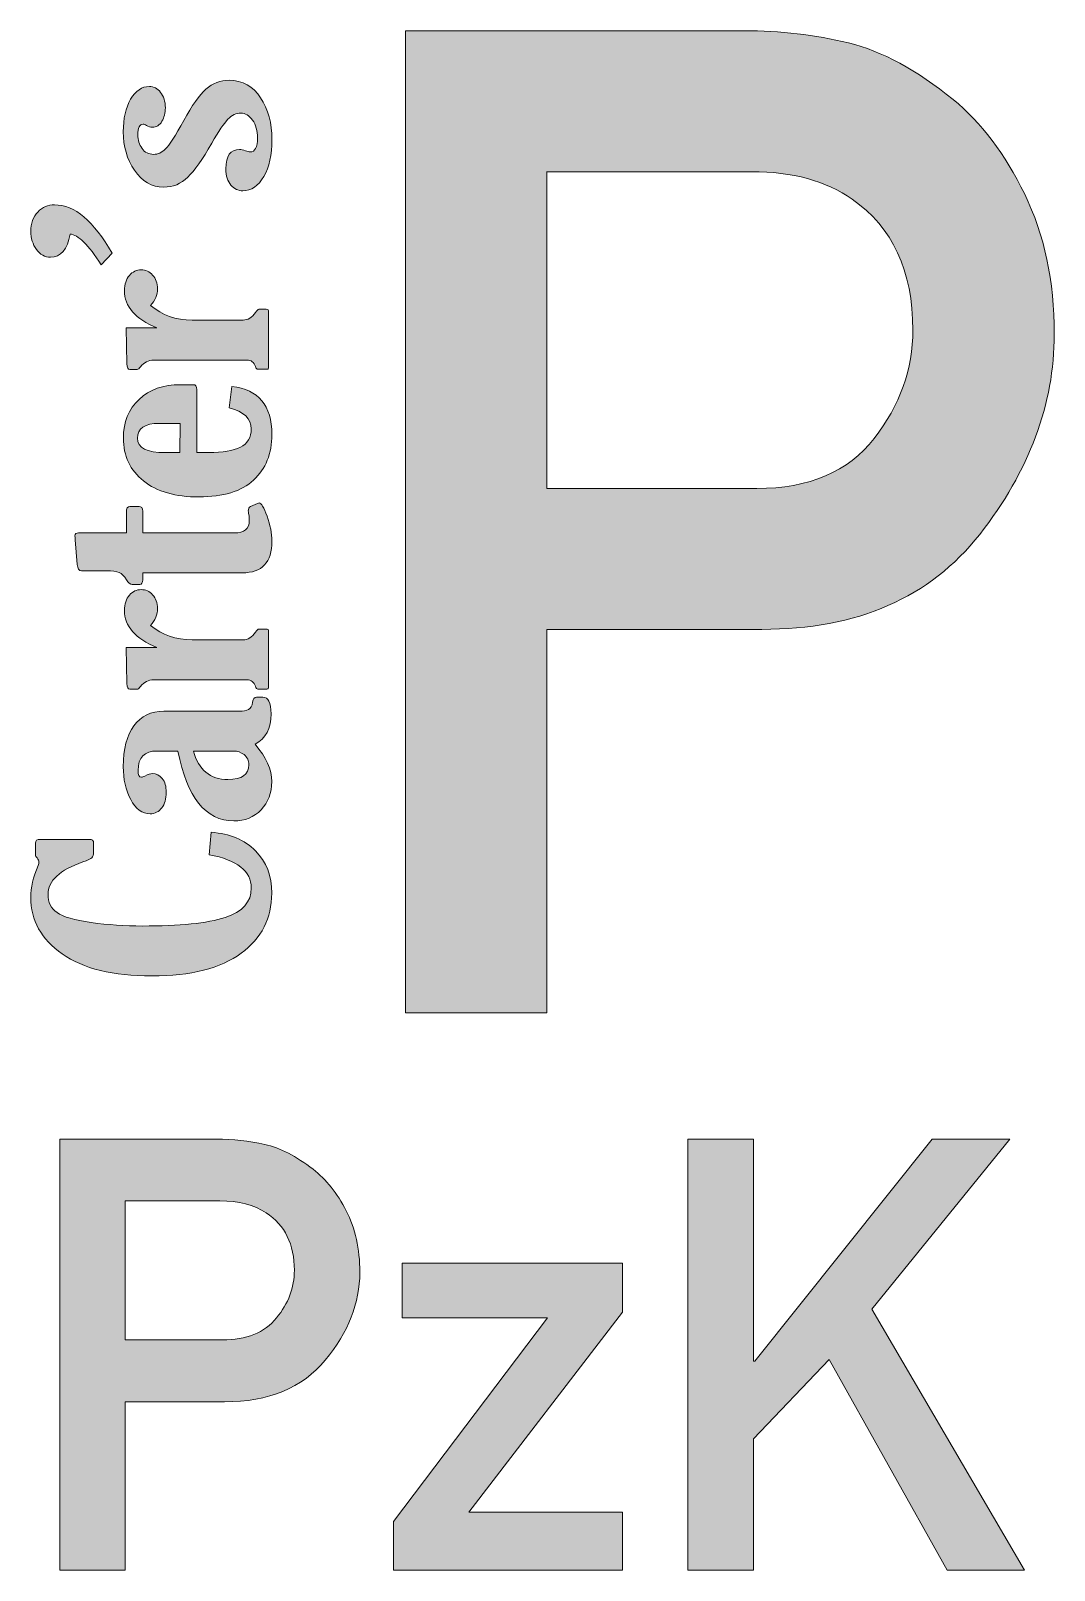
# Model space of a CAD drawing. Header units: inches. Extents: x 247 to 2765, y -1897 to -1110.
# Drawn here: x 1817.74 to 1831.77, y -1595.48 to -1574.38 of the extents above; entities that cross this region are included whole.
import ezdxf

# ---------------------------------------------------------------- set-up
doc = ezdxf.new("R2010")
doc.units = ezdxf.units.IN
doc.header["$MEASUREMENT"] = 0
doc.layers.add('Layer 1', color=7, linetype='Continuous')

# ---------------------------------------------------------------- blocks, each defined once
blk = doc.blocks.new('block 266')
at = {"layer": 'Layer 1', "true_color": 0x010101}
h = blk.add_hatch(color=18, dxfattribs=at)
h.dxf.hatch_style = 2
edge = h.paths.add_edge_path()
edge.add_spline(control_points=[(1819.009, -1575.766), (1819.009, -1575.585), (1819.043, -1575.437), (1819.11, -1575.32), (1819.177, -1575.203), (1819.264, -1575.145), (1819.367, -1575.145), (1819.427, -1575.145), (1819.478, -1575.172), (1819.52, -1575.225), (1819.563, -1575.279), (1819.586, -1575.351), (1819.586, -1575.437), (1819.586, -1575.506), (1819.57, -1575.569), (1819.539, -1575.622), (1819.508, -1575.676), (1819.463, -1575.703), (1819.405, -1575.703), (1819.382, -1575.703), (1819.355, -1575.696), (1819.326, -1575.678), (1819.306, -1575.668), (1819.292, -1575.662), (1819.283, -1575.662), (1819.234, -1575.662), (1819.21, -1575.711), (1819.21, -1575.808), (1819.21, -1575.878), (1819.23, -1575.94), (1819.267, -1575.994), (1819.304, -1576.047), (1819.358, -1576.075), (1819.425, -1576.075), (1819.482, -1576.075), (1819.537, -1576.05), (1819.59, -1576), (1819.641, -1575.95), (1819.724, -1575.819), (1819.839, -1575.609), (1819.949, -1575.406), (1820.051, -1575.264), (1820.142, -1575.182), (1820.236, -1575.101), (1820.341, -1575.06), (1820.459, -1575.06), (1820.645, -1575.06), (1820.789, -1575.141), (1820.892, -1575.3), (1820.995, -1575.46), (1821.047, -1575.65), (1821.047, -1575.871), (1821.047, -1576.081), (1821.01, -1576.25), (1820.935, -1576.379), (1820.86, -1576.508), (1820.765, -1576.574), (1820.648, -1576.574), (1820.584, -1576.574), (1820.53, -1576.548), (1820.484, -1576.496), (1820.438, -1576.444), (1820.415, -1576.371), (1820.415, -1576.272), (1820.415, -1576.096), (1820.478, -1576.008), (1820.603, -1576.008), (1820.624, -1576.008), (1820.65, -1576.014), (1820.683, -1576.025), (1820.714, -1576.035), (1820.735, -1576.042), (1820.748, -1576.042), (1820.815, -1576.042), (1820.849, -1575.976), (1820.849, -1575.848), (1820.849, -1575.752), (1820.827, -1575.67), (1820.781, -1575.605), (1820.734, -1575.541), (1820.682, -1575.509), (1820.622, -1575.509), (1820.558, -1575.509), (1820.498, -1575.538), (1820.444, -1575.593), (1820.39, -1575.649), (1820.315, -1575.759), (1820.221, -1575.923), (1820.095, -1576.144), (1819.985, -1576.298), (1819.893, -1576.389), (1819.801, -1576.479), (1819.692, -1576.524), (1819.562, -1576.524), (1819.398, -1576.524), (1819.265, -1576.446), (1819.163, -1576.293), (1819.06, -1576.141), (1819.009, -1575.964), (1819.009, -1575.766)], knot_values=[0, 0, 0, 0, 1, 1, 1, 2, 2, 2, 3, 3, 3, 4, 4, 4, 5, 5, 5, 6, 6, 6, 7, 7, 7, 8, 8, 8, 9, 9, 9, 10, 10, 10, 11, 11, 11, 12, 12, 12, 13, 13, 13, 14, 14, 14, 15, 15, 15, 16, 16, 16, 17, 17, 17, 18, 18, 18, 19, 19, 19, 20, 20, 20, 21, 21, 21, 22, 22, 22, 23, 23, 23, 24, 24, 24, 25, 25, 25, 26, 26, 26, 27, 27, 27, 28, 28, 28, 29, 29, 29, 30, 30, 30, 31, 31, 31, 32, 32, 32, 33, 33, 33, 33], degree=3, periodic=1)
h = blk.add_hatch(color=18, dxfattribs=at)
h.dxf.hatch_style = 2
edge = h.paths.add_edge_path()
edge.add_spline(control_points=[(1818.856, -1577.429), (1818.856, -1577.429), (1818.706, -1577.588), (1818.706, -1577.588), (1818.531, -1577.315), (1818.39, -1577.173), (1818.281, -1577.167), (1818.245, -1577.379), (1818.155, -1577.484), (1818.013, -1577.484), (1817.933, -1577.484), (1817.87, -1577.447), (1817.818, -1577.377), (1817.768, -1577.307), (1817.743, -1577.224), (1817.743, -1577.132), (1817.743, -1577.021), (1817.774, -1576.932), (1817.838, -1576.865), (1817.901, -1576.798), (1817.978, -1576.767), (1818.067, -1576.767), (1818.342, -1576.767), (1818.605, -1576.987), (1818.856, -1577.429)], knot_values=[0, 0, 0, 0, 1, 1, 1, 2, 2, 2, 3, 3, 3, 4, 4, 4, 5, 5, 5, 6, 6, 6, 7, 7, 7, 8, 8, 8, 8], degree=3, periodic=1)
h = blk.add_hatch(color=18, dxfattribs=at)
h.dxf.hatch_style = 2
edge = h.paths.add_edge_path()
edge.add_spline(control_points=[(1819.471, -1578.452), (1819.174, -1578.331), (1819.026, -1578.161), (1819.026, -1577.942), (1819.026, -1577.854), (1819.048, -1577.785), (1819.093, -1577.734), (1819.139, -1577.682), (1819.192, -1577.658), (1819.255, -1577.658), (1819.317, -1577.658), (1819.369, -1577.681), (1819.412, -1577.729), (1819.456, -1577.778), (1819.478, -1577.84), (1819.478, -1577.916), (1819.478, -1578), (1819.447, -1578.078), (1819.384, -1578.147), (1819.542, -1578.28), (1819.732, -1578.346), (1819.952, -1578.346), (1819.952, -1578.346), (1820.654, -1578.346), (1820.654, -1578.346), (1820.717, -1578.346), (1820.772, -1578.31), (1820.823, -1578.241), (1820.843, -1578.211), (1820.857, -1578.197), (1820.867, -1578.197), (1820.867, -1578.197), (1820.97, -1578.197), (1820.97, -1578.197), (1820.991, -1578.197), (1821.001, -1578.208), (1821.001, -1578.233), (1821.001, -1578.233), (1821.001, -1578.986), (1821.001, -1578.986), (1821.001, -1579.009), (1820.993, -1579.02), (1820.979, -1579.02), (1820.979, -1579.02), (1820.852, -1579.02), (1820.852, -1579.02), (1820.84, -1579.02), (1820.83, -1579.008), (1820.82, -1578.982), (1820.799, -1578.923), (1820.761, -1578.894), (1820.703, -1578.894), (1820.703, -1578.894), (1819.428, -1578.894), (1819.428, -1578.894), (1819.355, -1578.894), (1819.295, -1578.924), (1819.247, -1578.985), (1819.227, -1579.009), (1819.212, -1579.022), (1819.202, -1579.022), (1819.202, -1579.022), (1819.101, -1579.022), (1819.101, -1579.022), (1819.074, -1579.022), (1819.059, -1578.996), (1819.058, -1578.944), (1819.058, -1578.944), (1819.05, -1578.452), (1819.05, -1578.452), (1819.05, -1578.452), (1819.471, -1578.452), (1819.471, -1578.452), (1819.471, -1578.452), (1819.471, -1578.452), (1819.471, -1578.452)], knot_values=[0, 0, 0, 0, 1, 1, 1, 2, 2, 2, 3, 3, 3, 4, 4, 4, 5, 5, 5, 6, 6, 6, 7, 7, 7, 8, 8, 8, 9, 9, 9, 10, 10, 10, 11, 11, 11, 12, 12, 12, 13, 13, 13, 14, 14, 14, 15, 15, 15, 16, 16, 16, 17, 17, 17, 18, 18, 18, 19, 19, 19, 20, 20, 20, 21, 21, 21, 22, 22, 22, 23, 23, 23, 24, 24, 24, 25, 25, 25, 25], degree=3, periodic=1)
h = blk.add_hatch(color=18, dxfattribs=at)
h.dxf.hatch_style = 2
edge = h.paths.add_edge_path()
edge.add_spline(control_points=[(1820.498, -1579.254), (1820.862, -1579.296), (1821.046, -1579.516), (1821.046, -1579.913), (1821.046, -1580.176), (1820.963, -1580.384), (1820.796, -1580.538), (1820.628, -1580.692), (1820.379, -1580.769), (1820.047, -1580.769), (1819.726, -1580.769), (1819.471, -1580.696), (1819.287, -1580.55), (1819.104, -1580.404), (1819.011, -1580.207), (1819.011, -1579.962), (1819.011, -1579.743), (1819.082, -1579.566), (1819.225, -1579.432), (1819.368, -1579.297), (1819.557, -1579.231), (1819.793, -1579.231), (1819.793, -1579.231), (1819.966, -1579.231), (1819.966, -1579.231), (1820, -1579.231), (1820.016, -1579.253), (1820.016, -1579.299), (1820.016, -1579.299), (1820.016, -1580.16), (1820.016, -1580.16), (1820.016, -1580.16), (1820.185, -1580.16), (1820.185, -1580.16), (1820.371, -1580.16), (1820.515, -1580.136), (1820.614, -1580.088), (1820.712, -1580.039), (1820.763, -1579.956), (1820.763, -1579.836), (1820.763, -1579.697), (1820.662, -1579.6), (1820.461, -1579.547), (1820.461, -1579.547), (1820.498, -1579.254), (1820.498, -1579.254)], knot_values=[0, 0, 0, 0, 1, 1, 1, 2, 2, 2, 3, 3, 3, 4, 4, 4, 5, 5, 5, 6, 6, 6, 7, 7, 7, 8, 8, 8, 9, 9, 9, 10, 10, 10, 11, 11, 11, 12, 12, 12, 13, 13, 13, 14, 14, 14, 15, 15, 15, 15], degree=3, periodic=1)
edge = h.paths.add_edge_path()
edge.add_spline(control_points=[(1819.788, -1579.761), (1819.788, -1579.761), (1819.503, -1579.761), (1819.503, -1579.761), (1819.304, -1579.761), (1819.204, -1579.829), (1819.204, -1579.966), (1819.204, -1580.096), (1819.33, -1580.162), (1819.584, -1580.162), (1819.584, -1580.162), (1819.786, -1580.162), (1819.786, -1580.162), (1819.786, -1580.162), (1819.788, -1579.761), (1819.788, -1579.761), (1819.788, -1579.761), (1819.788, -1579.761), (1819.788, -1579.761)], knot_values=[0, 0, 0, 0, 1, 1, 1, 2, 2, 2, 3, 3, 3, 4, 4, 4, 5, 5, 5, 6, 6, 6, 6], degree=3, periodic=1)
h = blk.add_hatch(color=18, dxfattribs=at)
h.dxf.hatch_style = 2
edge = h.paths.add_edge_path()
edge.add_spline(control_points=[(1819.276, -1581.808), (1819.276, -1581.808), (1819.276, -1581.903), (1819.276, -1581.903), (1819.276, -1581.945), (1819.262, -1581.968), (1819.235, -1581.968), (1819.235, -1581.968), (1819.132, -1581.968), (1819.132, -1581.968), (1819.103, -1581.968), (1819.077, -1581.947), (1819.052, -1581.906), (1819.023, -1581.853), (1818.99, -1581.819), (1818.954, -1581.804), (1818.917, -1581.789), (1818.858, -1581.782), (1818.775, -1581.782), (1818.775, -1581.782), (1818.436, -1581.782), (1818.436, -1581.782), (1818.403, -1581.782), (1818.385, -1581.752), (1818.378, -1581.694), (1818.378, -1581.694), (1818.352, -1581.357), (1818.352, -1581.357), (1818.349, -1581.328), (1818.347, -1581.308), (1818.347, -1581.3), (1818.347, -1581.274), (1818.364, -1581.262), (1818.398, -1581.262), (1818.398, -1581.262), (1819.052, -1581.262), (1819.052, -1581.262), (1819.052, -1581.262), (1819.052, -1580.98), (1819.052, -1580.98), (1819.052, -1580.927), (1819.068, -1580.899), (1819.1, -1580.899), (1819.1, -1580.899), (1819.226, -1580.899), (1819.226, -1580.899), (1819.259, -1580.899), (1819.276, -1580.921), (1819.276, -1580.963), (1819.276, -1580.963), (1819.276, -1581.262), (1819.276, -1581.262), (1819.276, -1581.262), (1820.533, -1581.262), (1820.533, -1581.262), (1820.67, -1581.262), (1820.737, -1581.206), (1820.737, -1581.093), (1820.737, -1581.068), (1820.735, -1581.04), (1820.73, -1581.01), (1820.725, -1580.99), (1820.723, -1580.974), (1820.723, -1580.964), (1820.723, -1580.93), (1820.732, -1580.91), (1820.752, -1580.9), (1820.752, -1580.9), (1820.851, -1580.859), (1820.851, -1580.859), (1820.858, -1580.852), (1820.866, -1580.851), (1820.87, -1580.851), (1820.9, -1580.851), (1820.936, -1580.912), (1820.98, -1581.033), (1821.024, -1581.156), (1821.046, -1581.269), (1821.046, -1581.376), (1821.046, -1581.664), (1820.912, -1581.809), (1820.642, -1581.809), (1820.642, -1581.809), (1819.276, -1581.808), (1819.276, -1581.808), (1819.276, -1581.808), (1819.276, -1581.808), (1819.276, -1581.808)], knot_values=[0, 0, 0, 0, 1, 1, 1, 2, 2, 2, 3, 3, 3, 4, 4, 4, 5, 5, 5, 6, 6, 6, 7, 7, 7, 8, 8, 8, 9, 9, 9, 10, 10, 10, 11, 11, 11, 12, 12, 12, 13, 13, 13, 14, 14, 14, 15, 15, 15, 16, 16, 16, 17, 17, 17, 18, 18, 18, 19, 19, 19, 20, 20, 20, 21, 21, 21, 22, 22, 22, 23, 23, 23, 24, 24, 24, 25, 25, 25, 26, 26, 26, 27, 27, 27, 28, 28, 28, 29, 29, 29, 29], degree=3, periodic=1)
h = blk.add_hatch(color=18, dxfattribs=at)
h.dxf.hatch_style = 2
edge = h.paths.add_edge_path()
edge.add_spline(control_points=[(1819.471, -1582.833), (1819.174, -1582.712), (1819.026, -1582.543), (1819.026, -1582.324), (1819.026, -1582.236), (1819.048, -1582.167), (1819.093, -1582.116), (1819.139, -1582.064), (1819.192, -1582.039), (1819.255, -1582.039), (1819.317, -1582.039), (1819.369, -1582.062), (1819.412, -1582.111), (1819.456, -1582.159), (1819.478, -1582.221), (1819.478, -1582.298), (1819.478, -1582.382), (1819.447, -1582.459), (1819.384, -1582.529), (1819.542, -1582.661), (1819.732, -1582.728), (1819.952, -1582.728), (1819.952, -1582.728), (1820.654, -1582.728), (1820.654, -1582.728), (1820.717, -1582.728), (1820.772, -1582.692), (1820.823, -1582.623), (1820.843, -1582.593), (1820.857, -1582.579), (1820.867, -1582.579), (1820.867, -1582.579), (1820.97, -1582.579), (1820.97, -1582.579), (1820.991, -1582.579), (1821.001, -1582.59), (1821.001, -1582.615), (1821.001, -1582.615), (1821.001, -1583.368), (1821.001, -1583.368), (1821.001, -1583.39), (1820.993, -1583.402), (1820.979, -1583.402), (1820.979, -1583.402), (1820.852, -1583.402), (1820.852, -1583.402), (1820.84, -1583.402), (1820.83, -1583.389), (1820.82, -1583.364), (1820.799, -1583.305), (1820.761, -1583.276), (1820.703, -1583.276), (1820.703, -1583.276), (1819.428, -1583.276), (1819.428, -1583.276), (1819.355, -1583.276), (1819.295, -1583.306), (1819.247, -1583.367), (1819.227, -1583.39), (1819.212, -1583.404), (1819.202, -1583.404), (1819.202, -1583.404), (1819.101, -1583.404), (1819.101, -1583.404), (1819.074, -1583.404), (1819.059, -1583.378), (1819.058, -1583.326), (1819.058, -1583.326), (1819.05, -1582.834), (1819.05, -1582.834), (1819.05, -1582.834), (1819.471, -1582.833), (1819.471, -1582.833), (1819.471, -1582.833), (1819.471, -1582.833), (1819.471, -1582.833)], knot_values=[0, 0, 0, 0, 1, 1, 1, 2, 2, 2, 3, 3, 3, 4, 4, 4, 5, 5, 5, 6, 6, 6, 7, 7, 7, 8, 8, 8, 9, 9, 9, 10, 10, 10, 11, 11, 11, 12, 12, 12, 13, 13, 13, 14, 14, 14, 15, 15, 15, 16, 16, 16, 17, 17, 17, 18, 18, 18, 19, 19, 19, 20, 20, 20, 21, 21, 21, 22, 22, 22, 23, 23, 23, 24, 24, 24, 25, 25, 25, 25], degree=3, periodic=1)
h = blk.add_hatch(color=18, dxfattribs=at)
h.dxf.hatch_style = 2
edge = h.paths.add_edge_path()
edge.add_spline(control_points=[(1819.759, -1584.251), (1819.759, -1584.251), (1819.471, -1584.251), (1819.471, -1584.251), (1819.3, -1584.251), (1819.213, -1584.339), (1819.213, -1584.516), (1819.213, -1584.579), (1819.228, -1584.61), (1819.257, -1584.61), (1819.268, -1584.61), (1819.284, -1584.604), (1819.307, -1584.594), (1819.346, -1584.571), (1819.382, -1584.56), (1819.411, -1584.56), (1819.462, -1584.56), (1819.507, -1584.582), (1819.544, -1584.628), (1819.581, -1584.674), (1819.598, -1584.738), (1819.598, -1584.818), (1819.598, -1584.906), (1819.577, -1584.977), (1819.537, -1585.031), (1819.497, -1585.083), (1819.443, -1585.112), (1819.377, -1585.112), (1819.268, -1585.112), (1819.179, -1585.046), (1819.111, -1584.917), (1819.044, -1584.787), (1819.009, -1584.637), (1819.009, -1584.466), (1819.009, -1584.225), (1819.058, -1584.038), (1819.154, -1583.905), (1819.251, -1583.772), (1819.389, -1583.706), (1819.567, -1583.706), (1819.567, -1583.706), (1820.597, -1583.706), (1820.597, -1583.706), (1820.653, -1583.706), (1820.696, -1583.699), (1820.725, -1583.683), (1820.755, -1583.668), (1820.774, -1583.632), (1820.782, -1583.58), (1820.789, -1583.536), (1820.806, -1583.513), (1820.835, -1583.513), (1820.835, -1583.513), (1820.924, -1583.513), (1820.924, -1583.513), (1820.997, -1583.513), (1821.034, -1583.589), (1821.034, -1583.74), (1821.034, -1583.941), (1820.961, -1584.081), (1820.815, -1584.158), (1820.969, -1584.335), (1821.045, -1584.506), (1821.045, -1584.669), (1821.045, -1584.825), (1820.995, -1584.954), (1820.899, -1585.056), (1820.802, -1585.157), (1820.677, -1585.209), (1820.525, -1585.209), (1820.137, -1585.205), (1819.882, -1584.887), (1819.759, -1584.251)], knot_values=[0, 0, 0, 0, 1, 1, 1, 2, 2, 2, 3, 3, 3, 4, 4, 4, 5, 5, 5, 6, 6, 6, 7, 7, 7, 8, 8, 8, 9, 9, 9, 10, 10, 10, 11, 11, 11, 12, 12, 12, 13, 13, 13, 14, 14, 14, 15, 15, 15, 16, 16, 16, 17, 17, 17, 18, 18, 18, 19, 19, 19, 20, 20, 20, 21, 21, 21, 22, 22, 22, 23, 23, 23, 24, 24, 24, 24], degree=3, periodic=1)
edge = h.paths.add_edge_path()
edge.add_spline(control_points=[(1819.97, -1584.251), (1820.042, -1584.509), (1820.199, -1584.641), (1820.444, -1584.641), (1820.635, -1584.641), (1820.731, -1584.574), (1820.731, -1584.44), (1820.731, -1584.381), (1820.709, -1584.335), (1820.664, -1584.301), (1820.621, -1584.267), (1820.573, -1584.251), (1820.521, -1584.251), (1820.521, -1584.251), (1819.97, -1584.251), (1819.97, -1584.251)], knot_values=[0, 0, 0, 0, 1, 1, 1, 2, 2, 2, 3, 3, 3, 4, 4, 4, 5, 5, 5, 5], degree=3, periodic=1)
h = blk.add_hatch(color=18, dxfattribs=at)
h.dxf.hatch_style = 2
edge = h.paths.add_edge_path()
edge.add_spline(control_points=[(1820.214, -1585.365), (1820.471, -1585.384), (1820.673, -1585.467), (1820.822, -1585.618), (1820.97, -1585.768), (1821.044, -1585.962), (1821.044, -1586.2), (1821.044, -1586.543), (1820.904, -1586.816), (1820.624, -1587.023), (1820.345, -1587.23), (1819.938, -1587.333), (1819.4, -1587.333), (1818.87, -1587.333), (1818.462, -1587.234), (1818.173, -1587.032), (1817.886, -1586.831), (1817.742, -1586.572), (1817.742, -1586.256), (1817.742, -1586.125), (1817.776, -1585.981), (1817.841, -1585.822), (1817.849, -1585.8), (1817.854, -1585.784), (1817.854, -1585.772), (1817.854, -1585.759), (1817.846, -1585.741), (1817.829, -1585.717), (1817.815, -1585.705), (1817.807, -1585.689), (1817.807, -1585.67), (1817.807, -1585.67), (1817.807, -1585.514), (1817.807, -1585.514), (1817.807, -1585.478), (1817.828, -1585.462), (1817.867, -1585.462), (1817.867, -1585.462), (1818.545, -1585.462), (1818.545, -1585.462), (1818.583, -1585.462), (1818.603, -1585.479), (1818.603, -1585.514), (1818.603, -1585.514), (1818.603, -1585.636), (1818.603, -1585.636), (1818.603, -1585.673), (1818.595, -1585.7), (1818.58, -1585.714), (1818.566, -1585.728), (1818.524, -1585.748), (1818.456, -1585.771), (1818.138, -1585.882), (1817.978, -1586.03), (1817.978, -1586.215), (1817.978, -1586.324), (1818.019, -1586.407), (1818.103, -1586.465), (1818.185, -1586.524), (1818.342, -1586.57), (1818.571, -1586.602), (1818.801, -1586.633), (1819.034, -1586.649), (1819.269, -1586.649), (1819.785, -1586.649), (1820.162, -1586.611), (1820.404, -1586.533), (1820.645, -1586.455), (1820.764, -1586.32), (1820.764, -1586.128), (1820.764, -1585.897), (1820.572, -1585.744), (1820.187, -1585.672), (1820.187, -1585.672), (1820.214, -1585.365), (1820.214, -1585.365)], knot_values=[0, 0, 0, 0, 1, 1, 1, 2, 2, 2, 3, 3, 3, 4, 4, 4, 5, 5, 5, 6, 6, 6, 7, 7, 7, 8, 8, 8, 9, 9, 9, 10, 10, 10, 11, 11, 11, 12, 12, 12, 13, 13, 13, 14, 14, 14, 15, 15, 15, 16, 16, 16, 17, 17, 17, 18, 18, 18, 19, 19, 19, 20, 20, 20, 21, 21, 21, 22, 22, 22, 23, 23, 23, 24, 24, 24, 25, 25, 25, 25], degree=3, periodic=1)
at = {"layer": 'Layer 1', "lineweight": 0}
for points, knots in [([(1819.009, -1575.766), (1819.009, -1575.585), (1819.043, -1575.437), (1819.11, -1575.32), (1819.177, -1575.203), (1819.264, -1575.145), (1819.367, -1575.145), (1819.427, -1575.145), (1819.478, -1575.172), (1819.52, -1575.225), (1819.563, -1575.279), (1819.586, -1575.351), (1819.586, -1575.437), (1819.586, -1575.506), (1819.57, -1575.569), (1819.539, -1575.622), (1819.508, -1575.676), (1819.463, -1575.703), (1819.405, -1575.703), (1819.382, -1575.703), (1819.355, -1575.696), (1819.326, -1575.678), (1819.306, -1575.668), (1819.292, -1575.662), (1819.283, -1575.662), (1819.234, -1575.662), (1819.21, -1575.711), (1819.21, -1575.808), (1819.21, -1575.878), (1819.23, -1575.94), (1819.267, -1575.994), (1819.304, -1576.047), (1819.358, -1576.075), (1819.425, -1576.075), (1819.482, -1576.075), (1819.537, -1576.05), (1819.59, -1576), (1819.641, -1575.95), (1819.724, -1575.819), (1819.839, -1575.609), (1819.949, -1575.406), (1820.051, -1575.264), (1820.142, -1575.182), (1820.236, -1575.101), (1820.341, -1575.06), (1820.459, -1575.06), (1820.645, -1575.06), (1820.789, -1575.141), (1820.892, -1575.3), (1820.995, -1575.46), (1821.047, -1575.65), (1821.047, -1575.871), (1821.047, -1576.081), (1821.01, -1576.25), (1820.935, -1576.379), (1820.86, -1576.508), (1820.765, -1576.574), (1820.648, -1576.574), (1820.584, -1576.574), (1820.53, -1576.548), (1820.484, -1576.496), (1820.438, -1576.444), (1820.415, -1576.371), (1820.415, -1576.272), (1820.415, -1576.096), (1820.478, -1576.008), (1820.603, -1576.008), (1820.624, -1576.008), (1820.65, -1576.014), (1820.683, -1576.025), (1820.714, -1576.035), (1820.735, -1576.042), (1820.748, -1576.042), (1820.815, -1576.042), (1820.849, -1575.976), (1820.849, -1575.848), (1820.849, -1575.752), (1820.827, -1575.67), (1820.781, -1575.605), (1820.734, -1575.541), (1820.682, -1575.509), (1820.622, -1575.509), (1820.558, -1575.509), (1820.498, -1575.538), (1820.444, -1575.593), (1820.39, -1575.649), (1820.315, -1575.759), (1820.221, -1575.923), (1820.095, -1576.144), (1819.985, -1576.298), (1819.893, -1576.389), (1819.801, -1576.479), (1819.692, -1576.524), (1819.562, -1576.524), (1819.398, -1576.524), (1819.265, -1576.446), (1819.163, -1576.293), (1819.06, -1576.141), (1819.009, -1575.964), (1819.009, -1575.766)], [0, 0, 0, 0, 1, 1, 1, 2, 2, 2, 3, 3, 3, 4, 4, 4, 5, 5, 5, 6, 6, 6, 7, 7, 7, 8, 8, 8, 9, 9, 9, 10, 10, 10, 11, 11, 11, 12, 12, 12, 13, 13, 13, 14, 14, 14, 15, 15, 15, 16, 16, 16, 17, 17, 17, 18, 18, 18, 19, 19, 19, 20, 20, 20, 21, 21, 21, 22, 22, 22, 23, 23, 23, 24, 24, 24, 25, 25, 25, 26, 26, 26, 27, 27, 27, 28, 28, 28, 29, 29, 29, 30, 30, 30, 31, 31, 31, 32, 32, 32, 33, 33, 33, 33]), ([(1818.856, -1577.429), (1818.856, -1577.429), (1818.706, -1577.588), (1818.706, -1577.588), (1818.531, -1577.315), (1818.39, -1577.173), (1818.281, -1577.167), (1818.245, -1577.379), (1818.155, -1577.484), (1818.013, -1577.484), (1817.933, -1577.484), (1817.87, -1577.447), (1817.818, -1577.377), (1817.768, -1577.307), (1817.743, -1577.224), (1817.743, -1577.132), (1817.743, -1577.021), (1817.774, -1576.932), (1817.838, -1576.865), (1817.901, -1576.798), (1817.978, -1576.767), (1818.067, -1576.767), (1818.342, -1576.767), (1818.605, -1576.987), (1818.856, -1577.429)], [0, 0, 0, 0, 1, 1, 1, 2, 2, 2, 3, 3, 3, 4, 4, 4, 5, 5, 5, 6, 6, 6, 7, 7, 7, 8, 8, 8, 8]), ([(1819.471, -1578.452), (1819.174, -1578.331), (1819.026, -1578.161), (1819.026, -1577.942), (1819.026, -1577.854), (1819.048, -1577.785), (1819.093, -1577.734), (1819.139, -1577.682), (1819.192, -1577.658), (1819.255, -1577.658), (1819.317, -1577.658), (1819.369, -1577.681), (1819.412, -1577.729), (1819.456, -1577.778), (1819.478, -1577.84), (1819.478, -1577.916), (1819.478, -1578), (1819.447, -1578.078), (1819.384, -1578.147), (1819.542, -1578.28), (1819.732, -1578.346), (1819.952, -1578.346), (1819.952, -1578.346), (1820.654, -1578.346), (1820.654, -1578.346), (1820.717, -1578.346), (1820.772, -1578.31), (1820.823, -1578.241), (1820.843, -1578.211), (1820.857, -1578.197), (1820.867, -1578.197), (1820.867, -1578.197), (1820.97, -1578.197), (1820.97, -1578.197), (1820.991, -1578.197), (1821.001, -1578.208), (1821.001, -1578.233), (1821.001, -1578.233), (1821.001, -1578.986), (1821.001, -1578.986), (1821.001, -1579.009), (1820.993, -1579.02), (1820.979, -1579.02), (1820.979, -1579.02), (1820.852, -1579.02), (1820.852, -1579.02), (1820.84, -1579.02), (1820.83, -1579.008), (1820.82, -1578.982), (1820.799, -1578.923), (1820.761, -1578.894), (1820.703, -1578.894), (1820.703, -1578.894), (1819.428, -1578.894), (1819.428, -1578.894), (1819.355, -1578.894), (1819.295, -1578.924), (1819.247, -1578.985), (1819.227, -1579.009), (1819.212, -1579.022), (1819.202, -1579.022), (1819.202, -1579.022), (1819.101, -1579.022), (1819.101, -1579.022), (1819.074, -1579.022), (1819.059, -1578.996), (1819.058, -1578.944), (1819.058, -1578.944), (1819.05, -1578.452), (1819.05, -1578.452), (1819.05, -1578.452), (1819.471, -1578.452), (1819.471, -1578.452), (1819.471, -1578.452), (1819.471, -1578.452), (1819.471, -1578.452)], [0, 0, 0, 0, 1, 1, 1, 2, 2, 2, 3, 3, 3, 4, 4, 4, 5, 5, 5, 6, 6, 6, 7, 7, 7, 8, 8, 8, 9, 9, 9, 10, 10, 10, 11, 11, 11, 12, 12, 12, 13, 13, 13, 14, 14, 14, 15, 15, 15, 16, 16, 16, 17, 17, 17, 18, 18, 18, 19, 19, 19, 20, 20, 20, 21, 21, 21, 22, 22, 22, 23, 23, 23, 24, 24, 24, 25, 25, 25, 25]), ([(1820.498, -1579.254), (1820.862, -1579.296), (1821.046, -1579.516), (1821.046, -1579.913), (1821.046, -1580.176), (1820.963, -1580.384), (1820.796, -1580.538), (1820.628, -1580.692), (1820.379, -1580.769), (1820.047, -1580.769), (1819.726, -1580.769), (1819.471, -1580.696), (1819.287, -1580.55), (1819.104, -1580.404), (1819.011, -1580.207), (1819.011, -1579.962), (1819.011, -1579.743), (1819.082, -1579.566), (1819.225, -1579.432), (1819.368, -1579.297), (1819.557, -1579.231), (1819.793, -1579.231), (1819.793, -1579.231), (1819.966, -1579.231), (1819.966, -1579.231), (1820, -1579.231), (1820.016, -1579.253), (1820.016, -1579.299), (1820.016, -1579.299), (1820.016, -1580.16), (1820.016, -1580.16), (1820.016, -1580.16), (1820.185, -1580.16), (1820.185, -1580.16), (1820.371, -1580.16), (1820.515, -1580.136), (1820.614, -1580.088), (1820.712, -1580.039), (1820.763, -1579.956), (1820.763, -1579.836), (1820.763, -1579.697), (1820.662, -1579.6), (1820.461, -1579.547), (1820.461, -1579.547), (1820.498, -1579.254), (1820.498, -1579.254)], [0, 0, 0, 0, 1, 1, 1, 2, 2, 2, 3, 3, 3, 4, 4, 4, 5, 5, 5, 6, 6, 6, 7, 7, 7, 8, 8, 8, 9, 9, 9, 10, 10, 10, 11, 11, 11, 12, 12, 12, 13, 13, 13, 14, 14, 14, 15, 15, 15, 15]), ([(1819.788, -1579.761), (1819.788, -1579.761), (1819.503, -1579.761), (1819.503, -1579.761), (1819.304, -1579.761), (1819.204, -1579.829), (1819.204, -1579.966), (1819.204, -1580.096), (1819.33, -1580.162), (1819.584, -1580.162), (1819.584, -1580.162), (1819.786, -1580.162), (1819.786, -1580.162), (1819.786, -1580.162), (1819.788, -1579.761), (1819.788, -1579.761), (1819.788, -1579.761), (1819.788, -1579.761), (1819.788, -1579.761)], [0, 0, 0, 0, 1, 1, 1, 2, 2, 2, 3, 3, 3, 4, 4, 4, 5, 5, 5, 6, 6, 6, 6]), ([(1819.276, -1581.808), (1819.276, -1581.808), (1819.276, -1581.903), (1819.276, -1581.903), (1819.276, -1581.945), (1819.262, -1581.968), (1819.235, -1581.968), (1819.235, -1581.968), (1819.132, -1581.968), (1819.132, -1581.968), (1819.103, -1581.968), (1819.077, -1581.947), (1819.052, -1581.906), (1819.023, -1581.853), (1818.99, -1581.819), (1818.954, -1581.804), (1818.917, -1581.789), (1818.858, -1581.782), (1818.775, -1581.782), (1818.775, -1581.782), (1818.436, -1581.782), (1818.436, -1581.782), (1818.403, -1581.782), (1818.385, -1581.752), (1818.378, -1581.694), (1818.378, -1581.694), (1818.352, -1581.357), (1818.352, -1581.357), (1818.349, -1581.328), (1818.347, -1581.308), (1818.347, -1581.3), (1818.347, -1581.274), (1818.364, -1581.262), (1818.398, -1581.262), (1818.398, -1581.262), (1819.052, -1581.262), (1819.052, -1581.262), (1819.052, -1581.262), (1819.052, -1580.98), (1819.052, -1580.98), (1819.052, -1580.927), (1819.068, -1580.899), (1819.1, -1580.899), (1819.1, -1580.899), (1819.226, -1580.899), (1819.226, -1580.899), (1819.259, -1580.899), (1819.276, -1580.921), (1819.276, -1580.963), (1819.276, -1580.963), (1819.276, -1581.262), (1819.276, -1581.262), (1819.276, -1581.262), (1820.533, -1581.262), (1820.533, -1581.262), (1820.67, -1581.262), (1820.737, -1581.206), (1820.737, -1581.093), (1820.737, -1581.068), (1820.735, -1581.04), (1820.73, -1581.01), (1820.725, -1580.99), (1820.723, -1580.974), (1820.723, -1580.964), (1820.723, -1580.93), (1820.732, -1580.91), (1820.752, -1580.9), (1820.752, -1580.9), (1820.851, -1580.859), (1820.851, -1580.859), (1820.858, -1580.852), (1820.866, -1580.851), (1820.87, -1580.851), (1820.9, -1580.851), (1820.936, -1580.912), (1820.98, -1581.033), (1821.024, -1581.156), (1821.046, -1581.269), (1821.046, -1581.376), (1821.046, -1581.664), (1820.912, -1581.809), (1820.642, -1581.809), (1820.642, -1581.809), (1819.276, -1581.808), (1819.276, -1581.808), (1819.276, -1581.808), (1819.276, -1581.808), (1819.276, -1581.808)], [0, 0, 0, 0, 1, 1, 1, 2, 2, 2, 3, 3, 3, 4, 4, 4, 5, 5, 5, 6, 6, 6, 7, 7, 7, 8, 8, 8, 9, 9, 9, 10, 10, 10, 11, 11, 11, 12, 12, 12, 13, 13, 13, 14, 14, 14, 15, 15, 15, 16, 16, 16, 17, 17, 17, 18, 18, 18, 19, 19, 19, 20, 20, 20, 21, 21, 21, 22, 22, 22, 23, 23, 23, 24, 24, 24, 25, 25, 25, 26, 26, 26, 27, 27, 27, 28, 28, 28, 29, 29, 29, 29]), ([(1819.471, -1582.833), (1819.174, -1582.712), (1819.026, -1582.543), (1819.026, -1582.324), (1819.026, -1582.236), (1819.048, -1582.167), (1819.093, -1582.116), (1819.139, -1582.064), (1819.192, -1582.039), (1819.255, -1582.039), (1819.317, -1582.039), (1819.369, -1582.062), (1819.412, -1582.111), (1819.456, -1582.159), (1819.478, -1582.221), (1819.478, -1582.298), (1819.478, -1582.382), (1819.447, -1582.459), (1819.384, -1582.529), (1819.542, -1582.661), (1819.732, -1582.728), (1819.952, -1582.728), (1819.952, -1582.728), (1820.654, -1582.728), (1820.654, -1582.728), (1820.717, -1582.728), (1820.772, -1582.692), (1820.823, -1582.623), (1820.843, -1582.593), (1820.857, -1582.579), (1820.867, -1582.579), (1820.867, -1582.579), (1820.97, -1582.579), (1820.97, -1582.579), (1820.991, -1582.579), (1821.001, -1582.59), (1821.001, -1582.615), (1821.001, -1582.615), (1821.001, -1583.368), (1821.001, -1583.368), (1821.001, -1583.39), (1820.993, -1583.402), (1820.979, -1583.402), (1820.979, -1583.402), (1820.852, -1583.402), (1820.852, -1583.402), (1820.84, -1583.402), (1820.83, -1583.389), (1820.82, -1583.364), (1820.799, -1583.305), (1820.761, -1583.276), (1820.703, -1583.276), (1820.703, -1583.276), (1819.428, -1583.276), (1819.428, -1583.276), (1819.355, -1583.276), (1819.295, -1583.306), (1819.247, -1583.367), (1819.227, -1583.39), (1819.212, -1583.404), (1819.202, -1583.404), (1819.202, -1583.404), (1819.101, -1583.404), (1819.101, -1583.404), (1819.074, -1583.404), (1819.059, -1583.378), (1819.058, -1583.326), (1819.058, -1583.326), (1819.05, -1582.834), (1819.05, -1582.834), (1819.05, -1582.834), (1819.471, -1582.833), (1819.471, -1582.833), (1819.471, -1582.833), (1819.471, -1582.833), (1819.471, -1582.833)], [0, 0, 0, 0, 1, 1, 1, 2, 2, 2, 3, 3, 3, 4, 4, 4, 5, 5, 5, 6, 6, 6, 7, 7, 7, 8, 8, 8, 9, 9, 9, 10, 10, 10, 11, 11, 11, 12, 12, 12, 13, 13, 13, 14, 14, 14, 15, 15, 15, 16, 16, 16, 17, 17, 17, 18, 18, 18, 19, 19, 19, 20, 20, 20, 21, 21, 21, 22, 22, 22, 23, 23, 23, 24, 24, 24, 25, 25, 25, 25]), ([(1819.759, -1584.251), (1819.759, -1584.251), (1819.471, -1584.251), (1819.471, -1584.251), (1819.3, -1584.251), (1819.213, -1584.339), (1819.213, -1584.516), (1819.213, -1584.579), (1819.228, -1584.61), (1819.257, -1584.61), (1819.268, -1584.61), (1819.284, -1584.604), (1819.307, -1584.594), (1819.346, -1584.571), (1819.382, -1584.56), (1819.411, -1584.56), (1819.462, -1584.56), (1819.507, -1584.582), (1819.544, -1584.628), (1819.581, -1584.674), (1819.598, -1584.738), (1819.598, -1584.818), (1819.598, -1584.906), (1819.577, -1584.977), (1819.537, -1585.031), (1819.497, -1585.083), (1819.443, -1585.112), (1819.377, -1585.112), (1819.268, -1585.112), (1819.179, -1585.046), (1819.111, -1584.917), (1819.044, -1584.787), (1819.009, -1584.637), (1819.009, -1584.466), (1819.009, -1584.225), (1819.058, -1584.038), (1819.154, -1583.905), (1819.251, -1583.772), (1819.389, -1583.706), (1819.567, -1583.706), (1819.567, -1583.706), (1820.597, -1583.706), (1820.597, -1583.706), (1820.653, -1583.706), (1820.696, -1583.699), (1820.725, -1583.683), (1820.755, -1583.668), (1820.774, -1583.632), (1820.782, -1583.58), (1820.789, -1583.536), (1820.806, -1583.513), (1820.835, -1583.513), (1820.835, -1583.513), (1820.924, -1583.513), (1820.924, -1583.513), (1820.997, -1583.513), (1821.034, -1583.589), (1821.034, -1583.74), (1821.034, -1583.941), (1820.961, -1584.081), (1820.815, -1584.158), (1820.969, -1584.335), (1821.045, -1584.506), (1821.045, -1584.669), (1821.045, -1584.825), (1820.995, -1584.954), (1820.899, -1585.056), (1820.802, -1585.157), (1820.677, -1585.209), (1820.525, -1585.209), (1820.137, -1585.205), (1819.882, -1584.887), (1819.759, -1584.251)], [0, 0, 0, 0, 1, 1, 1, 2, 2, 2, 3, 3, 3, 4, 4, 4, 5, 5, 5, 6, 6, 6, 7, 7, 7, 8, 8, 8, 9, 9, 9, 10, 10, 10, 11, 11, 11, 12, 12, 12, 13, 13, 13, 14, 14, 14, 15, 15, 15, 16, 16, 16, 17, 17, 17, 18, 18, 18, 19, 19, 19, 20, 20, 20, 21, 21, 21, 22, 22, 22, 23, 23, 23, 24, 24, 24, 24]), ([(1819.97, -1584.251), (1820.042, -1584.509), (1820.199, -1584.641), (1820.444, -1584.641), (1820.635, -1584.641), (1820.731, -1584.574), (1820.731, -1584.44), (1820.731, -1584.381), (1820.709, -1584.335), (1820.664, -1584.301), (1820.621, -1584.267), (1820.573, -1584.251), (1820.521, -1584.251), (1820.521, -1584.251), (1819.97, -1584.251), (1819.97, -1584.251)], [0, 0, 0, 0, 1, 1, 1, 2, 2, 2, 3, 3, 3, 4, 4, 4, 5, 5, 5, 5]), ([(1820.214, -1585.365), (1820.471, -1585.384), (1820.673, -1585.467), (1820.822, -1585.618), (1820.97, -1585.768), (1821.044, -1585.962), (1821.044, -1586.2), (1821.044, -1586.543), (1820.904, -1586.816), (1820.624, -1587.023), (1820.345, -1587.23), (1819.938, -1587.333), (1819.4, -1587.333), (1818.87, -1587.333), (1818.462, -1587.234), (1818.173, -1587.032), (1817.886, -1586.831), (1817.742, -1586.572), (1817.742, -1586.256), (1817.742, -1586.125), (1817.776, -1585.981), (1817.841, -1585.822), (1817.849, -1585.8), (1817.854, -1585.784), (1817.854, -1585.772), (1817.854, -1585.759), (1817.846, -1585.741), (1817.829, -1585.717), (1817.815, -1585.705), (1817.807, -1585.689), (1817.807, -1585.67), (1817.807, -1585.67), (1817.807, -1585.514), (1817.807, -1585.514), (1817.807, -1585.478), (1817.828, -1585.462), (1817.867, -1585.462), (1817.867, -1585.462), (1818.545, -1585.462), (1818.545, -1585.462), (1818.583, -1585.462), (1818.603, -1585.479), (1818.603, -1585.514), (1818.603, -1585.514), (1818.603, -1585.636), (1818.603, -1585.636), (1818.603, -1585.673), (1818.595, -1585.7), (1818.58, -1585.714), (1818.566, -1585.728), (1818.524, -1585.748), (1818.456, -1585.771), (1818.138, -1585.882), (1817.978, -1586.03), (1817.978, -1586.215), (1817.978, -1586.324), (1818.019, -1586.407), (1818.103, -1586.465), (1818.185, -1586.524), (1818.342, -1586.57), (1818.571, -1586.602), (1818.801, -1586.633), (1819.034, -1586.649), (1819.269, -1586.649), (1819.785, -1586.649), (1820.162, -1586.611), (1820.404, -1586.533), (1820.645, -1586.455), (1820.764, -1586.32), (1820.764, -1586.128), (1820.764, -1585.897), (1820.572, -1585.744), (1820.187, -1585.672), (1820.187, -1585.672), (1820.214, -1585.365), (1820.214, -1585.365)], [0, 0, 0, 0, 1, 1, 1, 2, 2, 2, 3, 3, 3, 4, 4, 4, 5, 5, 5, 6, 6, 6, 7, 7, 7, 8, 8, 8, 9, 9, 9, 10, 10, 10, 11, 11, 11, 12, 12, 12, 13, 13, 13, 14, 14, 14, 15, 15, 15, 16, 16, 16, 17, 17, 17, 18, 18, 18, 19, 19, 19, 20, 20, 20, 21, 21, 21, 22, 22, 22, 23, 23, 23, 24, 24, 24, 25, 25, 25, 25])]:
    blk.add_open_spline(points, degree=3, knots=knots, dxfattribs=at)
blk = doc.blocks.new('block 267')
at = {"layer": 'Layer 1', "true_color": 0x010101}
h = blk.add_hatch(color=18, dxfattribs=at)
h.dxf.hatch_style = 2
edge = h.paths.add_edge_path()
edge.add_spline(control_points=[(1822.877, -1587.838), (1822.877, -1587.838), (1822.877, -1574.381), (1822.877, -1574.381), (1822.877, -1574.381), (1827.515, -1574.381), (1827.515, -1574.381), (1828.011, -1574.381), (1828.49, -1574.437), (1828.949, -1574.548), (1829.407, -1574.659), (1829.884, -1574.917), (1830.382, -1575.324), (1830.768, -1575.638), (1831.095, -1576.07), (1831.363, -1576.622), (1831.633, -1577.173), (1831.768, -1577.812), (1831.768, -1578.539), (1831.768, -1579.5), (1831.427, -1580.413), (1830.746, -1581.282), (1830.066, -1582.15), (1829.07, -1582.584), (1827.761, -1582.584), (1827.761, -1582.584), (1824.813, -1582.584), (1824.813, -1582.584), (1824.813, -1582.584), (1824.813, -1587.838), (1824.813, -1587.838), (1824.813, -1587.838), (1822.877, -1587.838), (1822.877, -1587.838), (1822.877, -1587.838), (1822.877, -1587.838), (1822.877, -1587.838)], knot_values=[0, 0, 0, 0, 1, 1, 1, 2, 2, 2, 3, 3, 3, 4, 4, 4, 5, 5, 5, 6, 6, 6, 7, 7, 7, 8, 8, 8, 9, 9, 9, 10, 10, 10, 11, 11, 11, 12, 12, 12, 12], degree=3, periodic=1)
edge = h.paths.add_edge_path()
edge.add_spline(control_points=[(1824.815, -1576.311), (1824.815, -1576.311), (1824.815, -1580.653), (1824.815, -1580.653), (1824.815, -1580.653), (1827.69, -1580.653), (1827.69, -1580.653), (1828.409, -1580.653), (1828.946, -1580.425), (1829.3, -1579.969), (1829.654, -1579.514), (1829.83, -1579.018), (1829.83, -1578.482), (1829.83, -1577.669), (1829.553, -1577.072), (1828.998, -1576.691), (1828.641, -1576.438), (1828.182, -1576.312), (1827.622, -1576.312), (1827.622, -1576.312), (1824.815, -1576.312), (1824.815, -1576.312), (1824.815, -1576.312), (1824.815, -1576.311), (1824.815, -1576.311)], knot_values=[0, 0, 0, 0, 1, 1, 1, 2, 2, 2, 3, 3, 3, 4, 4, 4, 5, 5, 5, 6, 6, 6, 7, 7, 7, 8, 8, 8, 8], degree=3, periodic=1)
at = {"layer": 'Layer 1', "lineweight": 0}
for points, knots in [([(1822.877, -1587.838), (1822.877, -1587.838), (1822.877, -1574.381), (1822.877, -1574.381), (1822.877, -1574.381), (1827.515, -1574.381), (1827.515, -1574.381), (1828.011, -1574.381), (1828.49, -1574.437), (1828.949, -1574.548), (1829.407, -1574.659), (1829.884, -1574.917), (1830.382, -1575.324), (1830.768, -1575.638), (1831.095, -1576.07), (1831.363, -1576.622), (1831.633, -1577.173), (1831.768, -1577.812), (1831.768, -1578.539), (1831.768, -1579.5), (1831.427, -1580.413), (1830.746, -1581.282), (1830.066, -1582.15), (1829.07, -1582.584), (1827.761, -1582.584), (1827.761, -1582.584), (1824.813, -1582.584), (1824.813, -1582.584), (1824.813, -1582.584), (1824.813, -1587.838), (1824.813, -1587.838), (1824.813, -1587.838), (1822.877, -1587.838), (1822.877, -1587.838), (1822.877, -1587.838), (1822.877, -1587.838), (1822.877, -1587.838)], [0, 0, 0, 0, 1, 1, 1, 2, 2, 2, 3, 3, 3, 4, 4, 4, 5, 5, 5, 6, 6, 6, 7, 7, 7, 8, 8, 8, 9, 9, 9, 10, 10, 10, 11, 11, 11, 12, 12, 12, 12]), ([(1824.815, -1576.311), (1824.815, -1576.311), (1824.815, -1580.653), (1824.815, -1580.653), (1824.815, -1580.653), (1827.69, -1580.653), (1827.69, -1580.653), (1828.409, -1580.653), (1828.946, -1580.425), (1829.3, -1579.969), (1829.654, -1579.514), (1829.83, -1579.018), (1829.83, -1578.482), (1829.83, -1577.669), (1829.553, -1577.072), (1828.998, -1576.691), (1828.641, -1576.438), (1828.182, -1576.312), (1827.622, -1576.312), (1827.622, -1576.312), (1824.815, -1576.312), (1824.815, -1576.312), (1824.815, -1576.312), (1824.815, -1576.311), (1824.815, -1576.311)], [0, 0, 0, 0, 1, 1, 1, 2, 2, 2, 3, 3, 3, 4, 4, 4, 5, 5, 5, 6, 6, 6, 7, 7, 7, 8, 8, 8, 8])]:
    blk.add_open_spline(points, degree=3, knots=knots, dxfattribs=at)
blk = doc.blocks.new('block 268')
at = {"layer": 'Layer 1', "true_color": 0x010101}
h = blk.add_hatch(color=18, dxfattribs=at)
h.dxf.hatch_style = 2
edge = h.paths.add_edge_path()
edge.add_spline(control_points=[(1818.139, -1595.476), (1818.139, -1595.476), (1818.139, -1589.568), (1818.139, -1589.568), (1818.139, -1589.568), (1820.284, -1589.568), (1820.284, -1589.568), (1820.514, -1589.568), (1820.735, -1589.592), (1820.948, -1589.641), (1821.161, -1589.69), (1821.381, -1589.803), (1821.61, -1589.983), (1821.789, -1590.121), (1821.942, -1590.311), (1822.065, -1590.551), (1822.19, -1590.794), (1822.251, -1591.073), (1822.251, -1591.394), (1822.251, -1591.814), (1822.094, -1592.217), (1821.778, -1592.598), (1821.462, -1592.978), (1821.003, -1593.169), (1820.397, -1593.169), (1820.397, -1593.169), (1819.036, -1593.169), (1819.036, -1593.169), (1819.036, -1593.169), (1819.036, -1595.477), (1819.036, -1595.477), (1819.036, -1595.477), (1818.139, -1595.476), (1818.139, -1595.476), (1818.139, -1595.476), (1818.139, -1595.476), (1818.139, -1595.476)], knot_values=[0, 0, 0, 0, 1, 1, 1, 2, 2, 2, 3, 3, 3, 4, 4, 4, 5, 5, 5, 6, 6, 6, 7, 7, 7, 8, 8, 8, 9, 9, 9, 10, 10, 10, 11, 11, 11, 12, 12, 12, 12], degree=3, periodic=1)
edge = h.paths.add_edge_path()
edge.add_spline(control_points=[(1819.036, -1590.416), (1819.036, -1590.416), (1819.036, -1592.321), (1819.036, -1592.321), (1819.036, -1592.321), (1820.366, -1592.321), (1820.366, -1592.321), (1820.697, -1592.321), (1820.947, -1592.222), (1821.109, -1592.02), (1821.273, -1591.821), (1821.354, -1591.602), (1821.354, -1591.367), (1821.354, -1591.01), (1821.226, -1590.748), (1820.968, -1590.581), (1820.803, -1590.47), (1820.592, -1590.415), (1820.331, -1590.415), (1820.331, -1590.415), (1819.036, -1590.416), (1819.036, -1590.416), (1819.036, -1590.416), (1819.036, -1590.416), (1819.036, -1590.416)], knot_values=[0, 0, 0, 0, 1, 1, 1, 2, 2, 2, 3, 3, 3, 4, 4, 4, 5, 5, 5, 6, 6, 6, 7, 7, 7, 8, 8, 8, 8], degree=3, periodic=1)
h = blk.add_hatch(color=18, dxfattribs=at)
h.dxf.hatch_style = 2
h.paths.add_polyline_path([(1826.748, -1595.476), (1826.748, -1589.568), (1827.645, -1589.568), (1827.645, -1592.614), (1827.666, -1592.614), (1830.096, -1589.568), (1831.161, -1589.568), (1829.268, -1591.9), (1831.362, -1595.476), (1830.299, -1595.476), (1828.685, -1592.589), (1827.648, -1593.676), (1827.648, -1595.476)])
h = blk.add_hatch(color=18, dxfattribs=at)
h.dxf.hatch_style = 2
h.paths.add_polyline_path([(1822.714, -1595.476), (1822.714, -1594.808), (1824.823, -1592.018), (1822.831, -1592.018), (1822.831, -1591.268), (1825.852, -1591.268), (1825.852, -1591.94), (1823.743, -1594.682), (1825.852, -1594.682), (1825.852, -1595.476)])
at = {"layer": 'Layer 1', "lineweight": 0}
for points in [[(1826.748, -1595.476), (1826.748, -1589.568), (1827.645, -1589.568), (1827.645, -1592.614), (1827.666, -1592.614), (1830.096, -1589.568), (1831.161, -1589.568), (1829.268, -1591.9), (1831.362, -1595.476), (1830.299, -1595.476), (1828.685, -1592.589), (1827.648, -1593.676), (1827.648, -1595.476), (1826.748, -1595.476)], [(1822.714, -1595.476), (1822.714, -1594.808), (1824.823, -1592.018), (1822.831, -1592.018), (1822.831, -1591.268), (1825.852, -1591.268), (1825.852, -1591.94), (1823.743, -1594.682), (1825.852, -1594.682), (1825.852, -1595.476), (1822.714, -1595.476), (1822.714, -1595.476)]]:
    blk.add_lwpolyline(points, dxfattribs=at)
for points, knots in [([(1818.139, -1595.476), (1818.139, -1595.476), (1818.139, -1589.568), (1818.139, -1589.568), (1818.139, -1589.568), (1820.284, -1589.568), (1820.284, -1589.568), (1820.514, -1589.568), (1820.735, -1589.592), (1820.948, -1589.641), (1821.161, -1589.69), (1821.381, -1589.803), (1821.61, -1589.983), (1821.789, -1590.121), (1821.942, -1590.311), (1822.065, -1590.551), (1822.19, -1590.794), (1822.251, -1591.073), (1822.251, -1591.394), (1822.251, -1591.814), (1822.094, -1592.217), (1821.778, -1592.598), (1821.462, -1592.978), (1821.003, -1593.169), (1820.397, -1593.169), (1820.397, -1593.169), (1819.036, -1593.169), (1819.036, -1593.169), (1819.036, -1593.169), (1819.036, -1595.477), (1819.036, -1595.477), (1819.036, -1595.477), (1818.139, -1595.476), (1818.139, -1595.476), (1818.139, -1595.476), (1818.139, -1595.476), (1818.139, -1595.476)], [0, 0, 0, 0, 1, 1, 1, 2, 2, 2, 3, 3, 3, 4, 4, 4, 5, 5, 5, 6, 6, 6, 7, 7, 7, 8, 8, 8, 9, 9, 9, 10, 10, 10, 11, 11, 11, 12, 12, 12, 12]), ([(1819.036, -1590.416), (1819.036, -1590.416), (1819.036, -1592.321), (1819.036, -1592.321), (1819.036, -1592.321), (1820.366, -1592.321), (1820.366, -1592.321), (1820.697, -1592.321), (1820.947, -1592.222), (1821.109, -1592.02), (1821.273, -1591.821), (1821.354, -1591.602), (1821.354, -1591.367), (1821.354, -1591.01), (1821.226, -1590.748), (1820.968, -1590.581), (1820.803, -1590.47), (1820.592, -1590.415), (1820.331, -1590.415), (1820.331, -1590.415), (1819.036, -1590.416), (1819.036, -1590.416), (1819.036, -1590.416), (1819.036, -1590.416), (1819.036, -1590.416)], [0, 0, 0, 0, 1, 1, 1, 2, 2, 2, 3, 3, 3, 4, 4, 4, 5, 5, 5, 6, 6, 6, 7, 7, 7, 8, 8, 8, 8])]:
    blk.add_open_spline(points, degree=3, knots=knots, dxfattribs=at)
blk = doc.blocks.new('block 265')
at = {"layer": 'Layer 1'}
for name in ['block 267', 'block 266', 'block 268']:
    blk.add_blockref(name, (0, 0), dxfattribs=at)

msp = doc.modelspace()

# ---------------------------------------------------------------- block references
at = {"layer": 'Layer 1'}
msp.add_blockref('block 265', (0, 0), dxfattribs=at)

doc.saveas('drawing.dxf')
